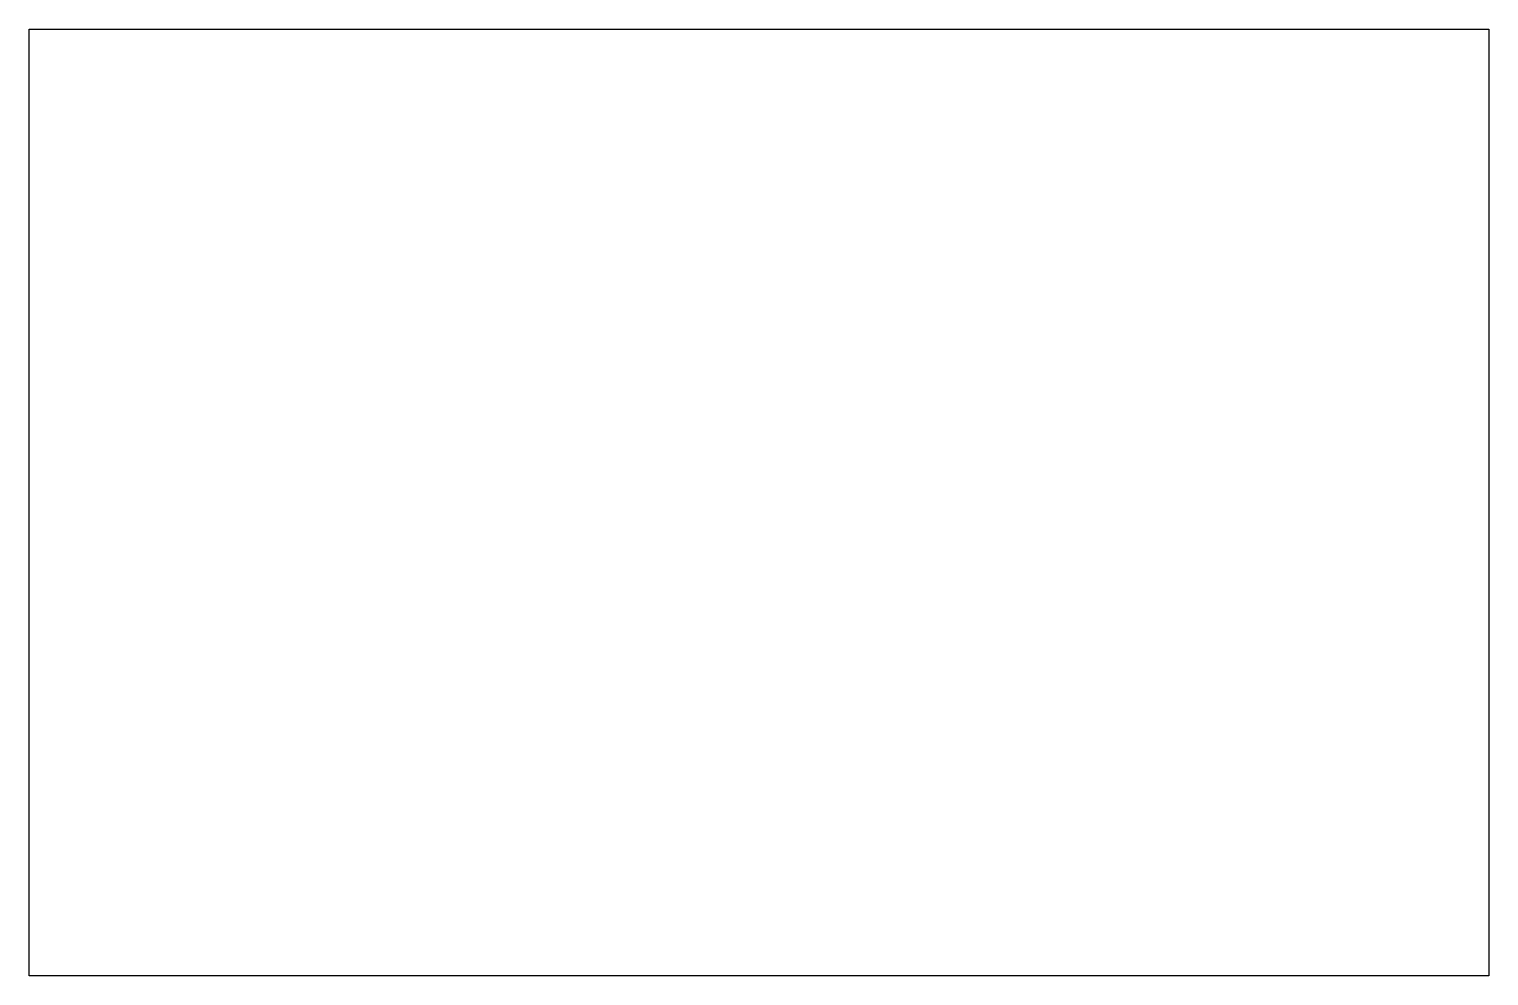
# Model space of a CAD drawing. Header units: millimetres. Extents: x -39410 to 27136, y -14712 to 28426.
import ezdxf

# ---------------------------------------------------------------- set-up
doc = ezdxf.new("R2010")
doc.units = ezdxf.units.MM
doc.layers.add('TX-PAPR', color=2, linetype='Continuous')

msp = doc.modelspace()

# ---------------------------------------------------------------- linework, layer by layer
at = {"layer": 'TX-PAPR'}
msp.add_lwpolyline([(-39410, 28426), (27136, 28426), (27136, -14712), (-39410, -14712)], close=True, dxfattribs=at)

doc.saveas('drawing.dxf')
